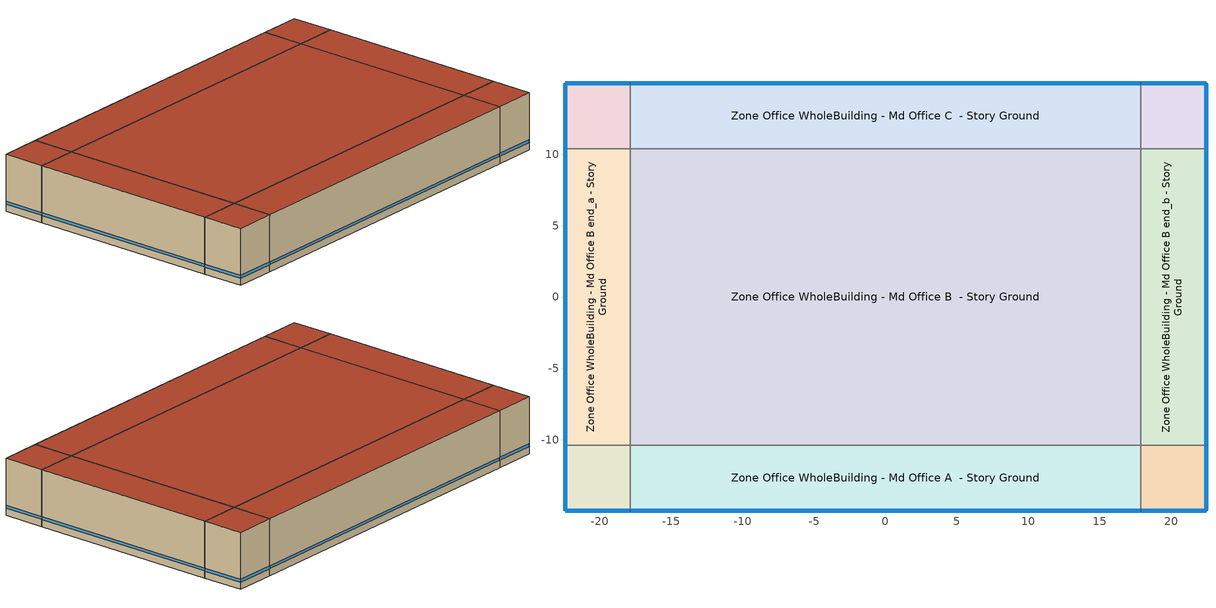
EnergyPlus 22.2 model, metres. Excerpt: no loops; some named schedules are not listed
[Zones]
Zone Office WholeBuilding - Md Office A  - Story Ground
 floor ground (Foundation F 093 Perim 3576 Area 16349): -17.88,-14.97 -17.88,-10.4 17.88,-10.4 17.88,-14.97 z0
 wall outside (Typical Insulated Exterior Mass Wall R-21.28): -17.88,-14.97 17.88,-14.97 z0:6.1
 wall to Zone Office WholeBuilding - Md Office A end_a - Story Ground (Typical Interior Wall): -17.88,-10.4 -17.88,-14.97 z0:6.1
 wall to Zone Office WholeBuilding - Md Office B  - Story Ground (Typical Interior Wall): 17.88,-10.4 -17.88,-10.4 z0:6.1
 wall to Zone Office WholeBuilding - Md Office A end_b - Story Ground (Typical Interior Wall): 17.88,-14.97 17.88,-10.4 z0:6.1
 window (U 0.52 SHGC 0.615 Simple Glazing Window U-0.52 SHGC 0.49): -17.85,-14.97 17.85,-14.97 z0.76:1.07
 roof outside (Typical IEAD Roof R-32.26): 17.88,-14.97 17.88,-10.4 -17.88,-10.4 -17.88,-14.97 z6.1
Zone Office WholeBuilding - Md Office A end_a - Story Ground
 floor ground (Foundation F 093 Perim 914 Area 209): -22.45,-14.97 -22.45,-10.4 -17.88,-10.4 -17.88,-14.97 z0
 wall outside (Typical Insulated Exterior Mass Wall R-21.28): -22.45,-10.4 -22.45,-14.97 -17.88,-14.97 z0:6.1
 wall to Zone Office WholeBuilding - Md Office B end_a - Story Ground (Typical Interior Wall): -17.88,-10.4 -22.45,-10.4 z0:6.1
 window (U 0.52 SHGC 0.615 Simple Glazing Window U-0.52 SHGC 0.49): -22.45,-10.42 -22.45,-14.94 / -22.43,-14.97 -17.9,-14.97 z0.76:1.07
 roof outside (Typical IEAD Roof R-32.26): -17.88,-14.97 -17.88,-10.4 -22.45,-10.4 -22.45,-14.97 z6.1
Zone Office WholeBuilding - Md Office A end_b - Story Ground
 floor ground (Foundation F 093 Perim 914 Area 209): 17.88,-14.97 17.88,-10.4 22.45,-10.4 22.45,-14.97 z0
 wall outside (Typical Insulated Exterior Mass Wall R-21.28): 17.88,-14.97 22.45,-14.97 22.45,-10.4 z0:6.1
 wall to Zone Office WholeBuilding - Md Office B end_b - Story Ground (Typical Interior Wall): 22.45,-10.4 17.88,-10.4 z0:6.1
 window (U 0.52 SHGC 0.615 Simple Glazing Window U-0.52 SHGC 0.49): 22.45,-14.94 22.45,-10.42 / 17.9,-14.97 22.43,-14.97 z0.76:1.07
 roof outside (Typical IEAD Roof R-32.26): 22.45,-14.97 22.45,-10.4 17.88,-10.4 17.88,-14.97 z6.1
Zone Office WholeBuilding - Md Office B  - Story Ground
 floor ground (Foundation F 093 Perim 0 Area 74343): -17.88,-10.4 -17.88,10.4 17.88,10.4 17.88,-10.4 z0
 wall to Zone Office WholeBuilding - Md Office B end_a - Story Ground (Typical Interior Wall): -17.88,10.4 -17.88,-10.4 z0:6.1
 wall to Zone Office WholeBuilding - Md Office C  - Story Ground (Typical Interior Wall): 17.88,10.4 -17.88,10.4 z0:6.1
 wall to Zone Office WholeBuilding - Md Office B end_b - Story Ground (Typical Interior Wall): 17.88,-10.4 17.88,10.4 z0:6.1
 roof outside (Typical IEAD Roof R-32.26): 17.88,-10.4 17.88,10.4 -17.88,10.4 -17.88,-10.4 z6.1
Zone Office WholeBuilding - Md Office B end_a - Story Ground
 floor ground (Foundation F 093 Perim 2079 Area 9505): -22.45,-10.4 -22.45,10.4 -17.88,10.4 -17.88,-10.4 z0
 wall outside (Typical Insulated Exterior Mass Wall R-21.28): -22.45,10.4 -22.45,-10.4 z0:6.1
 wall to Zone Office WholeBuilding - Md Office C end_a - Story Ground (Typical Interior Wall): -17.88,10.4 -22.45,10.4 z0:6.1
 window (U 0.52 SHGC 0.615 Simple Glazing Window U-0.52 SHGC 0.49): -22.45,10.37 -22.45,-10.37 z0.76:1.07
 roof outside (Typical IEAD Roof R-32.26): -17.88,-10.4 -17.88,10.4 -22.45,10.4 -22.45,-10.4 z6.1
Zone Office WholeBuilding - Md Office B end_b - Story Ground
 floor ground (Foundation F 093 Perim 2079 Area 9505): 17.88,-10.4 17.88,10.4 22.45,10.4 22.45,-10.4 z0
 wall outside (Typical Insulated Exterior Mass Wall R-21.28): 22.45,-10.4 22.45,10.4 z0:6.1
 wall to Zone Office WholeBuilding - Md Office C end_b - Story Ground (Typical Interior Wall): 22.45,10.4 17.88,10.4 z0:6.1
 window (U 0.52 SHGC 0.615 Simple Glazing Window U-0.52 SHGC 0.49): 22.45,-10.37 22.45,10.37 z0.76:1.07
 roof outside (Typical IEAD Roof R-32.26): 22.45,-10.4 22.45,10.4 17.88,10.4 17.88,-10.4 z6.1
Zone Office WholeBuilding - Md Office C  - Story Ground
 floor ground (Foundation F 093 Perim 3576 Area 16349): -17.88,10.4 -17.88,14.97 17.88,14.97 17.88,10.4 z0
 wall outside (Typical Insulated Exterior Mass Wall R-21.28): 17.88,14.97 -17.88,14.97 z0:6.1
 wall to Zone Office WholeBuilding - Md Office C end_a - Story Ground (Typical Interior Wall): -17.88,14.97 -17.88,10.4 z0:6.1
 wall to Zone Office WholeBuilding - Md Office C end_b - Story Ground (Typical Interior Wall): 17.88,10.4 17.88,14.97 z0:6.1
 window (U 0.52 SHGC 0.615 Simple Glazing Window U-0.52 SHGC 0.49): 17.85,14.97 -17.85,14.97 z0.76:1.07
 roof outside (Typical IEAD Roof R-32.26): 17.88,10.4 17.88,14.97 -17.88,14.97 -17.88,10.4 z6.1
Zone Office WholeBuilding - Md Office C end_a - Story Ground
 floor ground (Foundation F 093 Perim 914 Area 209): -22.45,10.4 -22.45,14.97 -17.88,14.97 -17.88,10.4 z0
 wall outside (Typical Insulated Exterior Mass Wall R-21.28): -17.88,14.97 -22.45,14.97 -22.45,10.4 z0:6.1
 window (U 0.52 SHGC 0.615 Simple Glazing Window U-0.52 SHGC 0.49): -22.45,14.94 -22.45,10.42 / -17.9,14.97 -22.43,14.97 z0.76:1.07
 roof outside (Typical IEAD Roof R-32.26): -17.88,10.4 -17.88,14.97 -22.45,14.97 -22.45,10.4 z6.1
Zone Office WholeBuilding - Md Office C end_b - Story Ground
 floor ground (Foundation F 093 Perim 914 Area 209): 17.88,10.4 17.88,14.97 22.45,14.97 22.45,10.4 z0
 wall outside (Typical Insulated Exterior Mass Wall R-21.28): 22.45,10.4 22.45,14.97 17.88,14.97 z0:6.1
 window (U 0.52 SHGC 0.615 Simple Glazing Window U-0.52 SHGC 0.49): 22.43,14.97 17.9,14.97 / 22.45,10.42 22.45,14.94 z0.76:1.07
 roof outside (Typical IEAD Roof R-32.26): 22.45,10.4 22.45,14.97 17.88,14.97 17.88,10.4 z6.1
[Building]
DOE Ref 1980-2004|MediumOffice: North Axis {deg}=0; Terrain=City; Loads Convergence Tolerance Value {W}=0.04; Temperature Convergence Tolerance Value {deltaC}=0.2; Solar Distribution=FullInteriorAndExterior; Maximum Number of Warmup Days=25; Minimum Number of Warmup Days=6
[Site:Location]
Kodiak Airport: Latitude {deg}=57.75; Longitude {deg}=-152.5; Time Zone {hr}=-9; Elevation {m}=5
[Site:GroundTemperature:FCfactorMethod]
January Ground Temperature {C}=-3.1; February Ground Temperature {C}=-17.7; March Ground Temperature {C}=-19.3; April Ground Temperature {C}=-17.6; May Ground Temperature {C}=-15.4; June Ground Temperature {C}=-10.3; July Ground Temperature {C}=0.7; August Ground Temperature {C}=10.6; September Ground Temperature {C}=16; October Ground Temperature {C}=16.9; November Ground Temperature {C}=14.2; December Ground Temperature {C}=6.7
[Site:WaterMainsTemperature]
Calculation Method=Correlation; Annual Average Outdoor Air Temperature {C}=-1.525; Maximum Difference In Monthly Average Outdoor Air Temperatures {deltaC}=36.2
[SizingPeriod:DesignDay] Day of Month=21; Dry-Bulb Temperature Range Modifier Type=DefaultMultipliers; Humidity Condition Type=Wetbulb; Barometric Pressure {Pa}=100917; Rain Indicator=No; Snow Indicator=No; Daylight Saving Time Indicator=No; Begin Environment Reset Mode=FullResetAtBeginEnvironment
Name | Month | Day Type | Maximum Dry-Bulb Temperature {C} | Daily Dry-Bulb Temperature Range {deltaC} | Wetbulb or DewPoint at Maximum Dry-Bulb {C} | Wind Speed {m/s} | Wind Direction {deg} | Solar Model Indicator | ASHRAE Clear Sky Optical Depth for Beam Irradiance (taub) | ASHRAE Clear Sky Optical Depth for Diffuse Irradiance (taud) | Sky Clearness
Kodiak Ann Clg .4% Condns DB=>MWB | 8 | SummerDesignDay | 20.3 | 6.3 | 14.1 | 5 | 320 | ASHRAETau | 0.322 | 2.497
Kodiak Ann Clg .4% Condns WB=>MDB | 8 | SummerDesignDay | 18.9 | 6.3 | 15 | 5 | 320 | ASHRAETau | 0.322 | 2.497
Kodiak Ann Htg 99.6% Condns DB | 1 | WinterDesignDay | -12.8 | 0 | -12.8 | 5.6 | 290 | ASHRAEClearSky |  |  | 0
Kodiak April .4% Condns DB=>MCWB | 4 | SummerDesignDay | 12.9 | 5.4 | 7 | 5 | 320 | ASHRAETau | 0.323 | 2.439
[Material] Thermal Absorptance=0.9
Name | Roughness | Thickness {m} | Conductivity {W/m-K} | Density {kg/m3} | Specific Heat {J/kg-K} | Solar Absorptance | Visible Absorptance
1/2IN Gypsum | Smooth | 0.0127 | 0.16 | 784.9 | 830 | 0.4 | 0.4
1IN Stucco | Smooth | 0.0253 | 0.6918 | 1858 | 837 | 0.7 | 0.92
8IN CONCRETE HW RefBldg | Rough | 0.2032 | 1.311 | 2240 | 836.8 | 0.7 | 0.7
G01 13mm gypsum board | Smooth | 0.0127 | 0.16 | 800 | 1090 | 0.7 | 0.5
Metal Roof Surface | Smooth | 0.0008 | 45.28 | 7824 | 500 | 0.7 | 0.7
Roof Membrane | VeryRough | 0.0095 | 0.16 | 1121.29 | 1460 | 0.7 | 0.7
Std Wood 6inch 2 | MediumSmooth | 0.15 | 0.12 | 540 | 1210 | 0.7 | 0.7
[Material:NoMass] Roughness=Smooth; Thermal Absorptance=0.9; Solar Absorptance=0.7; Visible Absorptance=0.7
Name | Thermal Resistance {m2-K/W}
Typical Insulation R-18.89 | 3.32639
Typical Insulation R-31.14 | 5.48422
[WindowMaterial:SimpleGlazingSystem]
U 0.52 SHGC 0.615 Simple Glazing U-0.52 SHGC 0.49: U-Factor {W/m2-K}=2.9527; Solar Heat Gain Coefficient=0.49; Visible Transmittance=0.41
[Construction]
InteriorFurnishings 2: Std Wood 6inch 2
Typical IEAD Roof R-32.26: Roof Membrane, Typical Insulation R-31.14, Metal Roof Surface
Typical Insulated Exterior Mass Wall R-21.28: 1IN Stucco, 8IN CONCRETE HW RefBldg, Typical Insulation R-18.89, 1/2IN Gypsum
Typical Interior Wall: G01 13mm gypsum board, G01 13mm gypsum board
U 0.52 SHGC 0.615 Simple Glazing Window U-0.52 SHGC 0.49: U 0.52 SHGC 0.615 Simple Glazing U-0.52 SHGC 0.49
[Construction:FfactorGroundFloor] F-Factor {W/m-K}=0.934597
Name | Area {m2} | PerimeterExposed {m}
Foundation F 093 Perim 0 Area 74343 | 743.429 | 0
Foundation F 093 Perim 2079 Area 9505 | 95.0547 | 20.7906
Foundation F 093 Perim 3576 Area 16349 | 163.485 | 35.7579
Foundation F 093 Perim 914 Area 209 | 20.9032 | 9.144
[Zone] Multiplier=1; Part of Total Floor Area=Yes
Zone Office WholeBuilding - Md Office A  - Story Ground; Zone Office WholeBuilding - Md Office A end_a - Story Ground; Zone Office WholeBuilding - Md Office A end_b - Story Ground; Zone Office WholeBuilding - Md Office B  - Story Ground; Zone Office WholeBuilding - Md Office B end_a - Story Ground; Zone Office WholeBuilding - Md Office B end_b - Story Ground; Zone Office WholeBuilding - Md Office C  - Story Ground; Zone Office WholeBuilding - Md Office C end_a - Story Ground; Zone Office WholeBuilding - Md Office C end_b - Story Ground
[Space] Space Type=Office WholeBuilding - Md Office - DOE Ref 1980-2004
Name | Zone
Office WholeBuilding - Md Office A  - Story Ground | Zone Office WholeBuilding - Md Office A  - Story Ground
Office WholeBuilding - Md Office A end_a - Story Ground | Zone Office WholeBuilding - Md Office A end_a - Story Ground
Office WholeBuilding - Md Office A end_b - Story Ground | Zone Office WholeBuilding - Md Office A end_b - Story Ground
Office WholeBuilding - Md Office B  - Story Ground | Zone Office WholeBuilding - Md Office B  - Story Ground
Office WholeBuilding - Md Office B end_a - Story Ground | Zone Office WholeBuilding - Md Office B end_a - Story Ground
Office WholeBuilding - Md Office B end_b - Story Ground | Zone Office WholeBuilding - Md Office B end_b - Story Ground
Office WholeBuilding - Md Office C  - Story Ground | Zone Office WholeBuilding - Md Office C  - Story Ground
Office WholeBuilding - Md Office C end_a - Story Ground | Zone Office WholeBuilding - Md Office C end_a - Story Ground
Office WholeBuilding - Md Office C end_b - Story Ground | Zone Office WholeBuilding - Md Office C end_b - Story Ground
[SpaceList]
Office WholeBuilding - Md Office - DOE Ref 1980-2004: Office WholeBuilding - Md Office A end_a - Story Ground, Office WholeBuilding - Md Office B end_a - Story Ground, Office WholeBuilding - Md Office C end_a - Story Ground, Office WholeBuilding - Md Office A  - Story Ground, Office WholeBuilding - Md Office B  - Story Ground, Office WholeBuilding - Md Office A end_b - Story Ground, Office WholeBuilding - Md Office B end_b - Story Ground, Office WholeBuilding - Md Office C  - Story Ground, Office WholeBuilding - Md Office C end_b - Story Ground
[Lights]
Office WholeBuilding - Md Office Lights: Zone or ZoneList or Space or SpaceList=Office WholeBuilding - Md Office - DOE Ref 1980-2004; Schedule=Office Bldg Light; Design Level Calculation Method=Watts/Area; Watts per Zone Floor Area {W/m2}=10; Return Air Fraction=0.4; Fraction Radiant=0.4; Fraction Visible=0.2; Fraction Replaceable=0
[People]
Office WholeBuilding - Md Office People: Zone or ZoneList or Space or SpaceList=Office WholeBuilding - Md Office - DOE Ref 1980-2004; Number of People Schedule=Medium Office Bldg Occ; Number of People Calculation Method=People; Number of People=13; Fraction Radiant=0.3; Activity Level Schedule=Medium Office Activity; Enable ASHRAE 55 Comfort Warnings=Yes; Work Efficiency Schedule=Work Efficiency Schedule; Clothing Insulation Schedule=Clothing Schedule; Air Velocity Schedule=Air Velocity Schedule; Thermal Comfort Model 1 Type=Fanger; Thermal Comfort Model 2 Type=AdaptiveASH55
[ElectricEquipment] Zone or ZoneList or Space or SpaceList=Office WholeBuilding - Md Office - DOE Ref 1980-2004; Schedule=Medium Office Bldg Equip; Design Level Calculation Method=Watts/Area
Name | Watts per Zone Floor Area {W/m2} | Fraction Lost | Fraction Latent | Fraction Radiant
Electric Equipment 1 | 50 | 0.95
Office WholeBuilding - Md Office Elec Equip | 10.7639 | 0 | 0 | 0.5
[InternalMass] Construction=InteriorFurnishings 2
Name | Zone or ZoneList | Space or SpaceList | Surface Area {m2}
Office WholeBuilding - Md Office A  - Story Ground Mass | Zone Office WholeBuilding - Md Office A  - Story Ground | Office WholeBuilding - Md Office A  - Story Ground | 326.97
Office WholeBuilding - Md Office A end_a - Story Ground Mass | Zone Office WholeBuilding - Md Office A end_a - Story Ground | Office WholeBuilding - Md Office A end_a - Story Ground | 41.8064
Office WholeBuilding - Md Office A end_b - Story Ground Mass | Zone Office WholeBuilding - Md Office A end_b - Story Ground | Office WholeBuilding - Md Office A end_b - Story Ground | 41.8064
Office WholeBuilding - Md Office B  - Story Ground Mass | Zone Office WholeBuilding - Md Office B  - Story Ground | Office WholeBuilding - Md Office B  - Story Ground | 1486.86
Office WholeBuilding - Md Office B end_a - Story Ground Mass | Zone Office WholeBuilding - Md Office B end_a - Story Ground | Office WholeBuilding - Md Office B end_a - Story Ground | 190.109
Office WholeBuilding - Md Office B end_b - Story Ground Mass | Zone Office WholeBuilding - Md Office B end_b - Story Ground | Office WholeBuilding - Md Office B end_b - Story Ground | 190.109
Office WholeBuilding - Md Office C  - Story Ground Mass | Zone Office WholeBuilding - Md Office C  - Story Ground | Office WholeBuilding - Md Office C  - Story Ground | 326.97
Office WholeBuilding - Md Office C end_a - Story Ground Mass | Zone Office WholeBuilding - Md Office C end_a - Story Ground | Office WholeBuilding - Md Office C end_a - Story Ground | 41.8064
Office WholeBuilding - Md Office C end_b - Story Ground Mass | Zone Office WholeBuilding - Md Office C end_b - Story Ground | Office WholeBuilding - Md Office C end_b - Story Ground | 41.8064
[ZoneInfiltration:DesignFlowRate] Schedule=Always On Discrete; Design Flow Rate Calculation Method=Flow/ExteriorArea; Constant Term Coefficient=1; Temperature Term Coefficient=0; Velocity Term Coefficient=0; Velocity Squared Term Coefficient=0
Name | Zone or ZoneList or Space or SpaceList | Flow Rate per Exterior Surface Area {m3/s-m2}
Office WholeBuilding - Md Office A  - Story Ground Infiltration | Office WholeBuilding - Md Office A  - Story Ground | 0.000585847
Office WholeBuilding - Md Office A end_a - Story Ground Infiltration | Office WholeBuilding - Md Office A end_a - Story Ground | 0.000745623
Office WholeBuilding - Md Office A end_b - Story Ground Infiltration | Office WholeBuilding - Md Office A end_b - Story Ground | 0.000745623
Office WholeBuilding - Md Office B end_a - Story Ground Infiltration | Office WholeBuilding - Md Office B end_a - Story Ground | 0.000585847
Office WholeBuilding - Md Office B end_b - Story Ground Infiltration | Office WholeBuilding - Md Office B end_b - Story Ground | 0.000585847
Office WholeBuilding - Md Office C  - Story Ground Infiltration | Office WholeBuilding - Md Office C  - Story Ground | 0.000585847
Office WholeBuilding - Md Office C end_a - Story Ground Infiltration | Office WholeBuilding - Md Office C end_a - Story Ground | 0.000745623
Office WholeBuilding - Md Office C end_b - Story Ground Infiltration | Office WholeBuilding - Md Office C end_b - Story Ground | 0.000745623
[AvailabilityManager:NightCycle] Applicability Schedule=Always On Discrete; Control Type=CycleOnAny; Thermostat Tolerance {deltaC}=1; Cycling Run Time Control Type=FixedRunTime; Cycling Run Time {s}=1800
Name | Fan Schedule
Availability Manager Night Cycle 6 | Zone Office WholeBuilding - Md Office A  - Story Ground PSZ-AC Occ Sch
Availability Manager Night Cycle 7 | Zone Office WholeBuilding - Md Office A end_a - Story Ground PSZ-AC Occ Sch
Availability Manager Night Cycle 8 | Zone Office WholeBuilding - Md Office A end_b - Story Ground PSZ-AC Occ Sch
Availability Manager Night Cycle 9 | Zone Office WholeBuilding - Md Office B  - Story Ground PSZ-AC Occ Sch
Availability Manager Night Cycle 10 | Zone Office WholeBuilding - Md Office B end_a - Story Ground PSZ-AC Occ Sch
Availability Manager Night Cycle 11 | Zone Office WholeBuilding - Md Office B end_b - Story Ground PSZ-AC Occ Sch
Availability Manager Night Cycle 12 | Zone Office WholeBuilding - Md Office C  - Story Ground PSZ-AC Occ Sch
Availability Manager Night Cycle 13 | Zone Office WholeBuilding - Md Office C end_a - Story Ground PSZ-AC Occ Sch
Availability Manager Night Cycle 14 | Zone Office WholeBuilding - Md Office C end_b - Story Ground PSZ-AC Occ Sch
[AvailabilityManager:Scheduled] Schedule=Always On Discrete
Zone Office WholeBuilding - Md Office A  - Story Ground PSZ-AC OA System Availability Manager; Zone Office WholeBuilding - Md Office A end_a - Story Ground PSZ-AC OA System Availability Manager; Zone Office WholeBuilding - Md Office A end_b - Story Ground PSZ-AC OA System Availability Manager; Zone Office WholeBuilding - Md Office B  - Story Ground PSZ-AC OA System Availability Manager; Zone Office WholeBuilding - Md Office B end_a - Story Ground PSZ-AC OA System Availability Manager; Zone Office WholeBuilding - Md Office B end_b - Story Ground PSZ-AC OA System Availability Manager; Zone Office WholeBuilding - Md Office C  - Story Ground PSZ-AC OA System Availability Manager; Zone Office WholeBuilding - Md Office C end_a - Story Ground PSZ-AC OA System Availability Manager; Zone Office WholeBuilding - Md Office C end_b - Story Ground PSZ-AC OA System Availability Manager
[Exterior:Lights] Control Option=AstronomicalClock
Name | Schedule | Design Level {W}
NonDimming Exterior Lights Def | OfficeSmall Exterior_lighting_schedule_a | 50.7
Occ Sensing Exterior Lights Def | OfficeSmall Exterior_lighting_schedule_b | 861.3
[Schedule:Day:Interval]
Office Bldg Light Sun Day: Average, 24:00, 0.05
Schedule Day 1: No, 06:00, 0.103679, 07:00, 0.301236, 09:00, 0.732933, 11:00, 0.831711, 16:00, 0.919514, 19:00, 0.380502, 20:00, 0.286602, 24:00, 0.0963624
Schedule Day 19: No, 01:00, 0.103679, 02:00, 0.103679, 03:00, 0.103679, 04:00, 0.103679, 05:00, 0.103679, 06:00, 0, 07:00, 0, 08:00, 0, 09:00, 0, 10:00, 0.831711, 11:00, 0.831711, 12:00, 0.919514, 13:00, 0.919514, 14:00, 0.919514, 15:00, 0.919514, 16:00, 0.919514, 17:00, 0.380502, 18:00, 0.380502, 19:00, 0.380502, 20:00, 0.286602, 21:00, 0.0963624, 22:00, 0.0963624, 23:00, 0.0963624, 24:00, 0.0963624
Office Bldg Light Default: Average, 00:10, 0.7, 00:20, 0.8, 00:30, 0.9, 00:40, 0.266667, 00:50, 0.233333, 01:00, 0.2, 01:30, 0.2, 01:40, 0.1875, 01:50, 0.175, 02:00, 0.1625, 02:10, 0.15, 02:20, 0.1375, 02:30, 0.125, 02:40, 0.1125, 02:50, 0.1, 03:00, 0.0875, 03:10, 0.075, 03:20, 0.0625, 03:30, 0.05, 20:00, 0.05, 20:10, 0.0541667, 20:20, 0.0583333, 20:30, 0.0625, 20:40, 0.0666667, 20:50, 0.0708333, 21:00, 0.075, 21:10, 0.0791667, 21:20, 0.0833333, 21:30, 0.0875, 21:40, 0.0916667, 21:50, 0.0958333, 22:00, 0.1, 22:10, 0.166667, 22:20, 0.233333, 22:30, 0.3, 23:30, 0.3, 23:40, 0.4, 23:50, 0.5, 24:00, 0.6
Office Bldg Light Summer Design Day; Clothing Schedule Default Winter Clothes; Medium Office Bldg Equip Summer Design Day: No, 24:00, 1
Office Bldg Light Winter Design Day; Medium Office Bldg Occ Winter Design Day; Work Efficiency Schedule Default; Medium Office Bldg Equip Winter Design Day: No, 24:00, 0
Medium Office Bldg Occ Sat Day: Average, 05:00, 0, 05:10, 0.00833333, 05:20, 0.0166667, 05:30, 0.025, 05:40, 0.0333333, 05:50, 0.0416667, 06:00, 0.05, 06:10, 0.0583333, 06:20, 0.0666667, 06:30, 0.075, 06:40, 0.0833333, 06:50, 0.0916667, 07:00, 0.1, 07:10, 0.133333, 07:20, 0.166667, 07:30, 0.2, 07:40, 0.233333, 07:50, 0.266667, 08:00, 0.3, 08:10, 0.333333, 08:20, 0.366667, 08:30, 0.4, 08:39, 0.433333, 08:49, 0.466667, 08:59, 0.5, 09:00, 0.5, 11:00, 0.960977, 12:30, 0.95366, 12:39, 0.477778, 12:49, 0.455556, 13:09, 0.411111, 13:19, 0.388889, 13:29, 0.366667, 13:39, 0.344444, 13:49, 0.322222, 13:59, 0.3, 14:00, 0.144444, 14:09, 0.277778, 14:19, 0.255556, 14:29, 0.233333, 14:39, 0.211111, 14:49, 0.188889, 14:59, 0.166667, 15:19, 0.122222, 15:29, 0.1, 15:30, 0.1, 15:39, 0.0944444, 15:49, 0.0888889, 15:59, 0.0833333, 16:09, 0.0777778, 16:19, 0.0722222, 16:30, 0.0666667, 16:40, 0.0611111, 16:50, 0.0555556, 17:00, 0.05, 17:10, 0.0378272, 17:20, 0.0388889, 17:30, 0.0333333, 17:40, 0.0280713, 17:50, 0.0222222, 18:00, 0.0166667, 18:10, 0.0111111, 18:20, 0.00555556, 18:30, 0, 24:00, 0
Medium Office Bldg Occ Default: Average, 00:30, 0.95, 00:45, 0.95, 00:55, 0.2, 01:00, 0.1, 01:10, 0.0958333, 01:20, 0.0916667, 01:30, 0.0875, 01:40, 0.0833333, 01:50, 0.0791667, 02:00, 0.075, 02:10, 0.0708333, 02:20, 0.0666667, 02:30, 0.0625, 02:40, 0.0583333, 02:50, 0.0541667, 03:00, 0.05, 03:10, 0.0458333, 03:20, 0.0416667, 03:30, 0.0375, 03:40, 0.0333333, 03:50, 0.0291667, 04:00, 0.025, 04:10, 0.0208333, 04:20, 0.0166667, 04:30, 0.0125, 04:40, 0.00833333, 04:50, 0.00416667, 05:00, 0, 05:10, 0.00707071, 05:20, 0.0141414, 05:30, 0.0212121, 05:40, 0.0282828, 05:50, 0.0353535, 06:00, 0.0424242, 06:10, 0.0494949, 06:20, 0.0565657, 06:30, 0.0636364, 06:40, 0.0707071, 06:50, 0.0777778, 07:00, 0.0848485, 07:10, 0.0919192, 07:20, 0.0989899, 07:30, 0.106061, 07:40, 0.113131, 07:50, 0.120202, 08:00, 0.127273, 08:10, 0.134343, 08:20, 0.141414, 08:30, 0.148485, 08:40, 0.155556, 08:50, 0.162626, 09:00, 0.169697, 09:10, 0.176768, 09:20, 0.183838, 09:30, 0.190909, 09:39, 0.19798, 09:49, 0.205051, 09:59, 0.212121, 10:09, 0.219192, 10:19, 0.226263, 10:29, 0.233333, 10:39, 0.240404, 10:49, 0.247475, 10:59, 0.254545, 11:09, 0.261616, 11:19, 0.268687, 11:29, 0.275758, 11:39, 0.282828, 11:49, 0.289899, 11:59, 0.29697, 12:09, 0.30404, 12:19, 0.311111, 12:29, 0.318182, 12:39, 0.325253, 12:49, 0.332323, 12:59, 0.339394, 13:09, 0.346465, 13:19, 0.353535, 13:29, 0.360606, 13:39, 0.367677, 13:49, 0.374747, 13:59, 0.381818, 14:09, 0.388889, 14:19, 0.39596, 14:29, 0.40303, 14:39, 0.410101, 14:49, 0.417172, 14:59, 0.424242, 15:09, 0.431313, 15:19, 0.438384, 15:29, 0.445455, 15:39, 0.452525, 15:49, 0.459596, 15:59, 0.466667, 16:09, 0.473737, 16:19, 0.480808, 16:29, 0.487879, 16:39, 0.494949, 16:49, 0.50202, 16:59, 0.509091, 17:09, 0.516162, 17:19, 0.523232, 17:29, 0.530303, 17:39, 0.537374, 17:49, 0.544444, 17:59, 0.551515, 18:09, 0.558586, 18:19, 0.565657, 18:29, 0.572727, 18:39, 0.579798, 18:49, 0.586869, 18:59, 0.593939, 19:09, 0.60101, 19:19, 0.608081, 19:29, 0.615152, 19:39, 0.622222, 19:49, 0.629293, 19:59, 0.636364, 20:09, 0.643434, 20:19, 0.650505, 20:29, 0.657576, 20:39, 0.664646, 20:49, 0.671717, 20:59, 0.678788, 21:09, 0.685859, 21:19, 0.692929, 21:29, 0.7, 21:30, 0.7, 21:40, 0.65, 21:50, 0.6, 22:00, 0.55, 22:10, 0.5, 22:20, 0.45, 22:30, 0.4, 22:40, 0.491667, 22:50, 0.583333, 23:00, 0.675, 23:10, 0.766667, 23:20, 0.858333, 23:30, 0.95, 24:00, 0.95
Medium Office Bldg Occ Summer Design Day: No, 06:00, 0, 22:00, 1, 24:00, 0.05
autogen Medium Office Activity 1_day_sch; Medium Office Activity Default; autogen Medium Office Activity 0_day_sch: Average, 24:00, 120
Medium Office Activity Summer Design Day; Medium Office Activity Winter Design Day: No, 24:00, 120
Schedule Day 26: No, 01:00, 0, 02:00, 0, 03:00, 0, 04:00, 0, 05:00, 0, 06:00, 0, 07:00, 0, 08:00, 0, 09:00, 0, 10:00, 0, 11:00, 0, 12:00, 0, 13:00, 0, 14:00, 0, 15:00, 0, 16:00, 0, 17:00, 0, 18:00, 0, 19:00, 0, 20:00, 0, 21:00, 0, 22:00, 0, 23:00, 0, 24:00, 0
Air Velocity Schedule Default: No, 24:00, 0.2
Medium Office Bldg Equip Sun Day: Average, 24:00, 0.959757
Schedule Day 18: No, 01:00, 0.0399908, 02:00, 0.0799806, 03:00, 0.11997, 04:00, 0.15996, 05:00, 0.19995, 06:00, 0, 07:00, 0, 08:00, 0, 09:00, 0, 10:00, 0.399899, 11:00, 0.439889, 12:00, 0.479879, 13:00, 0.519869, 14:00, 0.559859, 15:00, 0.599849, 16:00, 0.639838, 17:00, 0.679828, 18:00, 0.719818, 19:00, 0.759808, 20:00, 0.799798, 21:00, 0.839788, 22:00, 0.879777, 23:00, 0.919767, 24:00, 0.959757
Medium Office Bldg Equip Default: Average, 00:45, 0.9, 00:55, 0.533333, 01:00, 0.5, 01:10, 0.483333, 01:20, 0.566667, 01:30, 0.65, 01:40, 0.733333, 01:50, 0.816667, 02:00, 0.9, 02:10, 0.899145, 02:20, 0.898291, 02:30, 0.897436, 02:40, 0.896581, 02:50, 0.895726, 03:00, 0.894872, 03:10, 0.894017, 03:20, 0.893162, 03:30, 0.892308, 03:40, 0.891453, 03:50, 0.890598, 04:00, 0.889744, 04:10, 0.888889, 04:20, 0.888034, 04:30, 0.887179, 04:40, 0.886325, 04:50, 0.88547, 05:00, 0.884615, 05:10, 0.883761, 05:20, 0.882906, 05:30, 0.882051, 05:40, 0.881197, 05:50, 0.880342, 06:00, 0.879487, 06:10, 0.878632, 06:20, 0.877778, 06:30, 0.876923, 06:40, 0.876068, 06:50, 0.875214, 07:00, 0.874359, 07:10, 0.873504, 07:20, 0.87265, 07:30, 0.871795, 07:40, 0.87094, 07:50, 0.870085, 08:00, 0.869231, 08:10, 0.868376, 08:20, 0.867521, 08:30, 0.866667, 08:40, 0.865812, 08:50, 0.864957, 09:00, 0.864103, 09:10, 0.863248, 09:20, 0.862393, 09:30, 0.861538, 09:40, 0.860684, 09:50, 0.859829, 10:00, 0.858974, 10:10, 0.85812, 10:20, 0.857265, 10:30, 0.85641, 10:40, 0.855556, 10:50, 0.854701, 11:00, 0.853846, 11:09, 0.852991, 11:19, 0.852137, 11:29, 0.851282, 11:39, 0.850427, 11:49, 0.849573, 11:59, 0.848718, 12:09, 0.847863, 12:19, 0.847009, 12:29, 0.846154, 12:39, 0.845299, 12:49, 0.844444, 12:59, 0.84359, 13:09, 0.842735, 13:19, 0.84188, 13:29, 0.841026, 13:39, 0.840171, 13:49, 0.839316, 13:59, 0.838462, 14:09, 0.837607, 14:19, 0.836752, 14:29, 0.835897, 14:39, 0.835043, 14:49, 0.834188, 14:59, 0.833333, 15:09, 0.832479, 15:19, 0.831624, 15:29, 0.830769, 15:39, 0.829915, 15:49, 0.82906, 15:59, 0.828205, 16:09, 0.82735, 16:19, 0.826496, 16:29, 0.825641, 16:39, 0.824786, 16:49, 0.823932, 16:59, 0.823077, 17:09, 0.822222, 17:19, 0.821368, 17:29, 0.820513, 17:39, 0.819658, 17:49, 0.818803, 17:59, 0.817949, 18:09, 0.817094, 18:19, 0.816239, 18:29, 0.815385, 18:39, 0.81453, 18:49, 0.813675, 18:59, 0.812821, 19:09, 0.811966, 19:19, 0.811111, 19:29, 0.810256, 19:39, 0.809402, 19:49, 0.808547, 19:59, 0.807692, 20:09, 0.806838, 20:19, 0.805983, 20:29, 0.805128, 20:39, 0.804274, 20:49, 0.803419, 20:59, 0.802564, 21:09, 0.801709, 21:19, 0.800855, 21:29, 0.8, 21:30, 0.8, 21:40, 0.766667, 21:50, 0.733333, 22:00, 0.7, 22:10, 0.666667, 22:20, 0.633333, 22:30, 0.6, 22:40, 0.65, 22:50, 0.7, 23:00, 0.75, 23:10, 0.8, 23:20, 0.85, 23:30, 0.9, 24:00, 0.9
OfficeSmall Exterior_lighting_schedule_a Default; OfficeSmall Exterior_lighting_schedule_a Summer Design Day; OfficeSmall Exterior_lighting_schedule_a Winter Design Day: No, 06:00, 0, 24:00, 1
OfficeSmall Exterior_lighting_schedule_b Default; OfficeSmall Exterior_lighting_schedule_b Summer Design Day; OfficeSmall Exterior_lighting_schedule_b Winter Design Day: No, 06:00, 0.7, 24:00, 1
Schedule Day 22: No, 01:00, 0, 02:00, 0, 03:00, 0, 04:00, 0, 05:00, 0, 06:00, 0, 07:00, 0, 08:00, 0, 09:00, 0, 10:00, 1, 11:00, 1, 12:00, 1, 13:00, 1, 14:00, 1, 15:00, 1, 16:00, 1, 17:00, 1, 18:00, 1, 19:00, 1, 20:00, 1, 21:00, 1, 22:00, 1, 23:00, 1, 24:00, 1
Schedule Day 23: No, 01:00, 0.7, 02:00, 0.7, 03:00, 0.7, 04:00, 0.7, 05:00, 0.7, 06:00, 0, 07:00, 0, 08:00, 0, 09:00, 0, 10:00, 1, 11:00, 1, 12:00, 1, 13:00, 1, 14:00, 1, 15:00, 1, 16:00, 1, 17:00, 1, 18:00, 1, 19:00, 1, 20:00, 1, 21:00, 1, 22:00, 1, 23:00, 1, 24:00, 1
[Schedule:Week:Daily]
Office Bldg Light Week Rule - Jan1-Apr29; Office Bldg Light Week Rule - May7-Dec31: Office Bldg Light Sun Day, Schedule Day 1, Schedule Day 1, Schedule Day 1, Schedule Day 1, Schedule Day 1, Office Bldg Light Sun Day, Office Bldg Light Default, Office Bldg Light Summer Design Day, Office Bldg Light Winter Design Day, Office Bldg Light Default, Office Bldg Light Default
Office Bldg Light Week Rule - Apr30-May6: Office Bldg Light Sun Day, Schedule Day 1, Schedule Day 1, Schedule Day 1, Schedule Day 19, Schedule Day 1, Office Bldg Light Sun Day, Office Bldg Light Default, Office Bldg Light Summer Design Day, Office Bldg Light Winter Design Day, Office Bldg Light Default, Office Bldg Light Default
Medium Office Bldg Occ Week Rule - Jan1-Dec31: Medium Office Bldg Occ Sat Day, Medium Office Bldg Occ Sat Day, Medium Office Bldg Occ Sat Day, Medium Office Bldg Occ Sat Day, Medium Office Bldg Occ Sat Day, Medium Office Bldg Occ Sat Day, Medium Office Bldg Occ Sat Day, Medium Office Bldg Occ Default, Medium Office Bldg Occ Summer Design Day, Medium Office Bldg Occ Winter Design Day, Medium Office Bldg Occ Default, Medium Office Bldg Occ Default
Medium Office Activity Week Rule - Jan1-Dec31: autogen Medium Office Activity 1_day_sch, Medium Office Activity Default, Medium Office Activity Default, Medium Office Activity Default, Medium Office Activity Default, Medium Office Activity Default, autogen Medium Office Activity 0_day_sch, Medium Office Activity Default, Medium Office Activity Summer Design Day, Medium Office Activity Winter Design Day, Medium Office Activity Default, Medium Office Activity Default
Work Efficiency Schedule Week Rule - Jan1-Apr29; Work Efficiency Schedule Week Rule - May7-Dec31: Work Efficiency Schedule Default, Work Efficiency Schedule Default, Work Efficiency Schedule Default, Work Efficiency Schedule Default, Work Efficiency Schedule Default, Work Efficiency Schedule Default, Work Efficiency Schedule Default, Work Efficiency Schedule Default, Work Efficiency Schedule Default, Work Efficiency Schedule Default, Work Efficiency Schedule Default, Work Efficiency Schedule Default
Work Efficiency Schedule Week Rule - Apr30-May6: Work Efficiency Schedule Default, Work Efficiency Schedule Default, Work Efficiency Schedule Default, Work Efficiency Schedule Default, Schedule Day 26, Work Efficiency Schedule Default, Work Efficiency Schedule Default, Work Efficiency Schedule Default, Work Efficiency Schedule Default, Work Efficiency Schedule Default, Work Efficiency Schedule Default, Work Efficiency Schedule Default
Clothing Schedule Week Rule - Jan1-Dec31: Clothing Schedule Default Winter Clothes, Clothing Schedule Default Winter Clothes, Clothing Schedule Default Winter Clothes, Clothing Schedule Default Winter Clothes, Clothing Schedule Default Winter Clothes, Clothing Schedule Default Winter Clothes, Clothing Schedule Default Winter Clothes, Clothing Schedule Default Winter Clothes, Clothing Schedule Default Winter Clothes, Clothing Schedule Default Winter Clothes, Clothing Schedule Default Winter Clothes, Clothing Schedule Default Winter Clothes
Air Velocity Schedule Week Rule - Jan1-Dec31: Air Velocity Schedule Default, Air Velocity Schedule Default, Air Velocity Schedule Default, Air Velocity Schedule Default, Air Velocity Schedule Default, Air Velocity Schedule Default, Air Velocity Schedule Default, Air Velocity Schedule Default, Air Velocity Schedule Default, Air Velocity Schedule Default, Air Velocity Schedule Default, Air Velocity Schedule Default
Medium Office Bldg Equip Week Rule - Jan1-Apr29; Medium Office Bldg Equip Week Rule - May7-Dec31: Medium Office Bldg Equip Sun Day, Medium Office Bldg Equip Sun Day, Medium Office Bldg Equip Sun Day, Medium Office Bldg Equip Sun Day, Medium Office Bldg Equip Sun Day, Medium Office Bldg Equip Sun Day, Medium Office Bldg Equip Sun Day, Medium Office Bldg Equip Default, Medium Office Bldg Equip Summer Design Day, Medium Office Bldg Equip Winter Design Day, Medium Office Bldg Equip Default, Medium Office Bldg Equip Default
Medium Office Bldg Equip Week Rule - Apr30-May6: Medium Office Bldg Equip Sun Day, Medium Office Bldg Equip Sun Day, Medium Office Bldg Equip Sun Day, Medium Office Bldg Equip Sun Day, Schedule Day 18, Medium Office Bldg Equip Sun Day, Medium Office Bldg Equip Sun Day, Medium Office Bldg Equip Default, Medium Office Bldg Equip Summer Design Day, Medium Office Bldg Equip Winter Design Day, Medium Office Bldg Equip Default, Medium Office Bldg Equip Default
Zone Office WholeBuilding - Md Office B  - Story Ground PSZ-AC Occ Sch Week Rule - Jan1-Apr29; Zone Office WholeBuilding - Md Office B  - Story Ground PSZ-AC Occ Sch Week Rule - May7-Dec31: Zone Office WholeBuilding - Md Office B  - Story Ground PSZ-AC Occ Sch Sunday, Zone Office WholeBuilding - Md Office B  - Story Ground PSZ-AC Occ Sch Default, Zone Office WholeBuilding - Md Office B  - Story Ground PSZ-AC Occ Sch Default, Zone Office WholeBuilding - Md Office B  - Story Ground PSZ-AC Occ Sch Default, Zone Office WholeBuilding - Md Office B  - Story Ground PSZ-AC Occ Sch Default, Zone Office WholeBuilding - Md Office B  - Story Ground PSZ-AC Occ Sch Default, Zone Office WholeBuilding - Md Office B  - Story Ground PSZ-AC Occ Sch Saturday, Zone Office WholeBuilding - Md Office B  - Story Ground PSZ-AC Occ Sch Default, Zone Office WholeBuilding - Md Office B  - Story Ground PSZ-AC Occ Sch Summer Design Day, Zone Office WholeBuilding - Md Office B  - Story Ground PSZ-AC Occ Sch Winter Design Day, Zone Office WholeBuilding - Md Office B  - Story Ground PSZ-AC Occ Sch Default, Zone Office WholeBuilding - Md Office B  - Story Ground PSZ-AC Occ Sch Default
Zone Office WholeBuilding - Md Office B  - Story Ground PSZ-AC Occ Sch Week Rule - Apr30-May6: Zone Office WholeBuilding - Md Office B  - Story Ground PSZ-AC Occ Sch Sunday, Zone Office WholeBuilding - Md Office B  - Story Ground PSZ-AC Occ Sch Default, Zone Office WholeBuilding - Md Office B  - Story Ground PSZ-AC Occ Sch Default, Zone Office WholeBuilding - Md Office B  - Story Ground PSZ-AC Occ Sch Default, Schedule Day 20, Zone Office WholeBuilding - Md Office B  - Story Ground PSZ-AC Occ Sch Default, Zone Office WholeBuilding - Md Office B  - Story Ground PSZ-AC Occ Sch Saturday, Zone Office WholeBuilding - Md Office B  - Story Ground PSZ-AC Occ Sch Default, Zone Office WholeBuilding - Md Office B  - Story Ground PSZ-AC Occ Sch Summer Design Day, Zone Office WholeBuilding - Md Office B  - Story Ground PSZ-AC Occ Sch Winter Design Day, Zone Office WholeBuilding - Md Office B  - Story Ground PSZ-AC Occ Sch Default, Zone Office WholeBuilding - Md Office B  - Story Ground PSZ-AC Occ Sch Default
OfficeSmall Exterior_lighting_schedule_a Week Rule - Jan1-Apr29; OfficeSmall Exterior_lighting_schedule_a Week Rule - May7-Dec31: OfficeSmall Exterior_lighting_schedule_a Default, OfficeSmall Exterior_lighting_schedule_a Default, OfficeSmall Exterior_lighting_schedule_a Default, OfficeSmall Exterior_lighting_schedule_a Default, OfficeSmall Exterior_lighting_schedule_a Default, OfficeSmall Exterior_lighting_schedule_a Default, OfficeSmall Exterior_lighting_schedule_a Default, OfficeSmall Exterior_lighting_schedule_a Default, OfficeSmall Exterior_lighting_schedule_a Summer Design Day, OfficeSmall Exterior_lighting_schedule_a Winter Design Day, OfficeSmall Exterior_lighting_schedule_a Default, OfficeSmall Exterior_lighting_schedule_a Default
OfficeSmall Exterior_lighting_schedule_a Week Rule - Apr30-May6: OfficeSmall Exterior_lighting_schedule_a Default, OfficeSmall Exterior_lighting_schedule_a Default, OfficeSmall Exterior_lighting_schedule_a Default, OfficeSmall Exterior_lighting_schedule_a Default, Schedule Day 22, OfficeSmall Exterior_lighting_schedule_a Default, OfficeSmall Exterior_lighting_schedule_a Default, OfficeSmall Exterior_lighting_schedule_a Default, OfficeSmall Exterior_lighting_schedule_a Summer Design Day, OfficeSmall Exterior_lighting_schedule_a Winter Design Day, OfficeSmall Exterior_lighting_schedule_a Default, OfficeSmall Exterior_lighting_schedule_a Default
OfficeSmall Exterior_lighting_schedule_b Week Rule - Jan1-Apr29; OfficeSmall Exterior_lighting_schedule_b Week Rule - May7-Dec31: OfficeSmall Exterior_lighting_schedule_b Default, OfficeSmall Exterior_lighting_schedule_b Default, OfficeSmall Exterior_lighting_schedule_b Default, OfficeSmall Exterior_lighting_schedule_b Default, OfficeSmall Exterior_lighting_schedule_b Default, OfficeSmall Exterior_lighting_schedule_b Default, OfficeSmall Exterior_lighting_schedule_b Default, OfficeSmall Exterior_lighting_schedule_b Default, OfficeSmall Exterior_lighting_schedule_b Summer Design Day, OfficeSmall Exterior_lighting_schedule_b Winter Design Day, OfficeSmall Exterior_lighting_schedule_b Default, OfficeSmall Exterior_lighting_schedule_b Default
OfficeSmall Exterior_lighting_schedule_b Week Rule - Apr30-May6: OfficeSmall Exterior_lighting_schedule_b Default, OfficeSmall Exterior_lighting_schedule_b Default, OfficeSmall Exterior_lighting_schedule_b Default, OfficeSmall Exterior_lighting_schedule_b Default, Schedule Day 23, OfficeSmall Exterior_lighting_schedule_b Default, OfficeSmall Exterior_lighting_schedule_b Default, OfficeSmall Exterior_lighting_schedule_b Default, OfficeSmall Exterior_lighting_schedule_b Summer Design Day, OfficeSmall Exterior_lighting_schedule_b Winter Design Day, OfficeSmall Exterior_lighting_schedule_b Default, OfficeSmall Exterior_lighting_schedule_b Default
Zone Office WholeBuilding - Md Office A  - Story Ground PSZ-AC Occ Sch Week Rule - Jan1-Apr29; Zone Office WholeBuilding - Md Office A  - Story Ground PSZ-AC Occ Sch Week Rule - May7-Dec31: Zone Office WholeBuilding - Md Office A  - Story Ground PSZ-AC Occ Sch Sunday, Zone Office WholeBuilding - Md Office A  - Story Ground PSZ-AC Occ Sch Default, Zone Office WholeBuilding - Md Office A  - Story Ground PSZ-AC Occ Sch Default, Zone Office WholeBuilding - Md Office A  - Story Ground PSZ-AC Occ Sch Default, Zone Office WholeBuilding - Md Office A  - Story Ground PSZ-AC Occ Sch Default, Zone Office WholeBuilding - Md Office A  - Story Ground PSZ-AC Occ Sch Default, Zone Office WholeBuilding - Md Office A  - Story Ground PSZ-AC Occ Sch Saturday, Zone Office WholeBuilding - Md Office A  - Story Ground PSZ-AC Occ Sch Default, Zone Office WholeBuilding - Md Office A  - Story Ground PSZ-AC Occ Sch Summer Design Day, Zone Office WholeBuilding - Md Office A  - Story Ground PSZ-AC Occ Sch Winter Design Day, Zone Office WholeBuilding - Md Office A  - Story Ground PSZ-AC Occ Sch Default, Zone Office WholeBuilding - Md Office A  - Story Ground PSZ-AC Occ Sch Default
Zone Office WholeBuilding - Md Office A  - Story Ground PSZ-AC Occ Sch Week Rule - Apr30-May6: Zone Office WholeBuilding - Md Office A  - Story Ground PSZ-AC Occ Sch Sunday, Zone Office WholeBuilding - Md Office A  - Story Ground PSZ-AC Occ Sch Default, Zone Office WholeBuilding - Md Office A  - Story Ground PSZ-AC Occ Sch Default, Zone Office WholeBuilding - Md Office A  - Story Ground PSZ-AC Occ Sch Default, Schedule Day 21, Zone Office WholeBuilding - Md Office A  - Story Ground PSZ-AC Occ Sch Default, Zone Office WholeBuilding - Md Office A  - Story Ground PSZ-AC Occ Sch Saturday, Zone Office WholeBuilding - Md Office A  - Story Ground PSZ-AC Occ Sch Default, Zone Office WholeBuilding - Md Office A  - Story Ground PSZ-AC Occ Sch Summer Design Day, Zone Office WholeBuilding - Md Office A  - Story Ground PSZ-AC Occ Sch Winter Design Day, Zone Office WholeBuilding - Md Office A  - Story Ground PSZ-AC Occ Sch Default, Zone Office WholeBuilding - Md Office A  - Story Ground PSZ-AC Occ Sch Default
Zone Office WholeBuilding - Md Office A end_a - Story Ground PSZ-AC Occ Sch Week Rule - Jan1-Apr29; Zone Office WholeBuilding - Md Office A end_a - Story Ground PSZ-AC Occ Sch Week Rule - May7-Dec31: Zone Office WholeBuilding - Md Office A end_a - Story Ground PSZ-AC Occ Sch Sunday, Zone Office WholeBuilding - Md Office A end_a - Story Ground PSZ-AC Occ Sch Default, Zone Office WholeBuilding - Md Office A end_a - Story Ground PSZ-AC Occ Sch Default, Zone Office WholeBuilding - Md Office A end_a - Story Ground PSZ-AC Occ Sch Default, Zone Office WholeBuilding - Md Office A end_a - Story Ground PSZ-AC Occ Sch Default, Zone Office WholeBuilding - Md Office A end_a - Story Ground PSZ-AC Occ Sch Default, Zone Office WholeBuilding - Md Office A end_a - Story Ground PSZ-AC Occ Sch Saturday, Zone Office WholeBuilding - Md Office A end_a - Story Ground PSZ-AC Occ Sch Default, Zone Office WholeBuilding - Md Office A end_a - Story Ground PSZ-AC Occ Sch Summer Design Day, Zone Office WholeBuilding - Md Office A end_a - Story Ground PSZ-AC Occ Sch Winter Design Day, Zone Office WholeBuilding - Md Office A end_a - Story Ground PSZ-AC Occ Sch Default, Zone Office WholeBuilding - Md Office A end_a - Story Ground PSZ-AC Occ Sch Default
Zone Office WholeBuilding - Md Office A end_a - Story Ground PSZ-AC Occ Sch Week Rule - Apr30-May6: Zone Office WholeBuilding - Md Office A end_a - Story Ground PSZ-AC Occ Sch Sunday, Zone Office WholeBuilding - Md Office A end_a - Story Ground PSZ-AC Occ Sch Default, Zone Office WholeBuilding - Md Office A end_a - Story Ground PSZ-AC Occ Sch Default, Zone Office WholeBuilding - Md Office A end_a - Story Ground PSZ-AC Occ Sch Default, Schedule Day 17, Zone Office WholeBuilding - Md Office A end_a - Story Ground PSZ-AC Occ Sch Default, Zone Office WholeBuilding - Md Office A end_a - Story Ground PSZ-AC Occ Sch Saturday, Zone Office WholeBuilding - Md Office A end_a - Story Ground PSZ-AC Occ Sch Default, Zone Office WholeBuilding - Md Office A end_a - Story Ground PSZ-AC Occ Sch Summer Design Day, Zone Office WholeBuilding - Md Office A end_a - Story Ground PSZ-AC Occ Sch Winter Design Day, Zone Office WholeBuilding - Md Office A end_a - Story Ground PSZ-AC Occ Sch Default, Zone Office WholeBuilding - Md Office A end_a - Story Ground PSZ-AC Occ Sch Default
Zone Office WholeBuilding - Md Office A end_b - Story Ground PSZ-AC Occ Sch Week Rule - Jan1-Apr29; Zone Office WholeBuilding - Md Office A end_b - Story Ground PSZ-AC Occ Sch Week Rule - May7-Dec31: Zone Office WholeBuilding - Md Office A end_b - Story Ground PSZ-AC Occ Sch Sunday, Zone Office WholeBuilding - Md Office A end_b - Story Ground PSZ-AC Occ Sch Default, Zone Office WholeBuilding - Md Office A end_b - Story Ground PSZ-AC Occ Sch Default, Zone Office WholeBuilding - Md Office A end_b - Story Ground PSZ-AC Occ Sch Default, Zone Office WholeBuilding - Md Office A end_b - Story Ground PSZ-AC Occ Sch Default, Zone Office WholeBuilding - Md Office A end_b - Story Ground PSZ-AC Occ Sch Default, Zone Office WholeBuilding - Md Office A end_b - Story Ground PSZ-AC Occ Sch Saturday, Zone Office WholeBuilding - Md Office A end_b - Story Ground PSZ-AC Occ Sch Default, Zone Office WholeBuilding - Md Office A end_b - Story Ground PSZ-AC Occ Sch Summer Design Day, Zone Office WholeBuilding - Md Office A end_b - Story Ground PSZ-AC Occ Sch Winter Design Day, Zone Office WholeBuilding - Md Office A end_b - Story Ground PSZ-AC Occ Sch Default, Zone Office WholeBuilding - Md Office A end_b - Story Ground PSZ-AC Occ Sch Default
Zone Office WholeBuilding - Md Office A end_b - Story Ground PSZ-AC Occ Sch Week Rule - Apr30-May6: Zone Office WholeBuilding - Md Office A end_b - Story Ground PSZ-AC Occ Sch Sunday, Zone Office WholeBuilding - Md Office A end_b - Story Ground PSZ-AC Occ Sch Default, Zone Office WholeBuilding - Md Office A end_b - Story Ground PSZ-AC Occ Sch Default, Zone Office WholeBuilding - Md Office A end_b - Story Ground PSZ-AC Occ Sch Default, Schedule Day 6, Zone Office WholeBuilding - Md Office A end_b - Story Ground PSZ-AC Occ Sch Default, Zone Office WholeBuilding - Md Office A end_b - Story Ground PSZ-AC Occ Sch Saturday, Zone Office WholeBuilding - Md Office A end_b - Story Ground PSZ-AC Occ Sch Default, Zone Office WholeBuilding - Md Office A end_b - Story Ground PSZ-AC Occ Sch Summer Design Day, Zone Office WholeBuilding - Md Office A end_b - Story Ground PSZ-AC Occ Sch Winter Design Day, Zone Office WholeBuilding - Md Office A end_b - Story Ground PSZ-AC Occ Sch Default, Zone Office WholeBuilding - Md Office A end_b - Story Ground PSZ-AC Occ Sch Default
Zone Office WholeBuilding - Md Office B end_a - Story Ground PSZ-AC Occ Sch Week Rule - Jan1-Apr29: Zone Office WholeBuilding - Md Office B end_a - Story Ground PSZ-AC Occ Sch Sunday, Zone Office WholeBuilding - Md Office B end_a - Story Ground PSZ-AC Occ Sch Default, Zone Office WholeBuilding - Md Office B end_a - Story Ground PSZ-AC Occ Sch Default, Zone Office WholeBuilding - Md Office B end_a - Story Ground PSZ-AC Occ Sch Default, Zone Office WholeBuilding - Md Office B end_a - Story Ground PSZ-AC Occ Sch Default, Zone Office WholeBuilding - Md Office B end_a - Story Ground PSZ-AC Occ Sch Default, Zone Office WholeBuilding - Md Office B end_a - Story Ground PSZ-AC Occ Sch Saturday, Zone Office WholeBuilding - Md Office B end_a - Story Ground PSZ-AC Occ Sch Default, Zone Office WholeBuilding - Md Office B end_a - Story Ground PSZ-AC Occ Sch Summer Design Day, Zone Office WholeBuilding - Md Office B end_a - Story Ground PSZ-AC Occ Sch Winter Design Day, Zone Office WholeBuilding - Md Office B end_a - Story Ground PSZ-AC Occ Sch Default, Zone Office WholeBuilding - Md Office B end_a - Story Ground PSZ-AC Occ Sch Default
[Schedule:Year]
Office Bldg Light: Office Bldg Light Week Rule - Jan1-Apr29, 1, 1, 4, 29, Office Bldg Light Week Rule - Apr30-May6, 4, 30, 5, 6, Office Bldg Light Week Rule - May7-Dec31, 5, 7, 12, 31
Medium Office Bldg Occ: Medium Office Bldg Occ Week Rule - Jan1-Dec31, 1, 1, 12, 31
Medium Office Activity: Medium Office Activity Week Rule - Jan1-Dec31, 1, 1, 12, 31
Work Efficiency Schedule: Work Efficiency Schedule Week Rule - Jan1-Apr29, 1, 1, 4, 29, Work Efficiency Schedule Week Rule - Apr30-May6, 4, 30, 5, 6, Work Efficiency Schedule Week Rule - May7-Dec31, 5, 7, 12, 31
Clothing Schedule: Clothing Schedule Week Rule - Jan1-Dec31, 1, 1, 12, 31
Air Velocity Schedule: Air Velocity Schedule Week Rule - Jan1-Dec31, 1, 1, 12, 31
Medium Office Bldg Equip: Medium Office Bldg Equip Week Rule - Jan1-Apr29, 1, 1, 4, 29, Medium Office Bldg Equip Week Rule - Apr30-May6, 4, 30, 5, 6, Medium Office Bldg Equip Week Rule - May7-Dec31, 5, 7, 12, 31
Zone Office WholeBuilding - Md Office B  - Story Ground PSZ-AC Occ Sch: Zone Office WholeBuilding - Md Office B  - Story Ground PSZ-AC Occ Sch Week Rule - Jan1-Apr29, 1, 1, 4, 29, Zone Office WholeBuilding - Md Office B  - Story Ground PSZ-AC Occ Sch Week Rule - Apr30-May6, 4, 30, 5, 6, Zone Office WholeBuilding - Md Office B  - Story Ground PSZ-AC Occ Sch Week Rule - May7-Dec31, 5, 7, 12, 31
OfficeSmall Exterior_lighting_schedule_a: OfficeSmall Exterior_lighting_schedule_a Week Rule - Jan1-Apr29, 1, 1, 4, 29, OfficeSmall Exterior_lighting_schedule_a Week Rule - Apr30-May6, 4, 30, 5, 6, OfficeSmall Exterior_lighting_schedule_a Week Rule - May7-Dec31, 5, 7, 12, 31
OfficeSmall Exterior_lighting_schedule_b: OfficeSmall Exterior_lighting_schedule_b Week Rule - Jan1-Apr29, 1, 1, 4, 29, OfficeSmall Exterior_lighting_schedule_b Week Rule - Apr30-May6, 4, 30, 5, 6, OfficeSmall Exterior_lighting_schedule_b Week Rule - May7-Dec31, 5, 7, 12, 31
Zone Office WholeBuilding - Md Office A  - Story Ground PSZ-AC Occ Sch: Zone Office WholeBuilding - Md Office A  - Story Ground PSZ-AC Occ Sch Week Rule - Jan1-Apr29, 1, 1, 4, 29, Zone Office WholeBuilding - Md Office A  - Story Ground PSZ-AC Occ Sch Week Rule - Apr30-May6, 4, 30, 5, 6, Zone Office WholeBuilding - Md Office A  - Story Ground PSZ-AC Occ Sch Week Rule - May7-Dec31, 5, 7, 12, 31
Zone Office WholeBuilding - Md Office A end_a - Story Ground PSZ-AC Occ Sch: Zone Office WholeBuilding - Md Office A end_a - Story Ground PSZ-AC Occ Sch Week Rule - Jan1-Apr29, 1, 1, 4, 29, Zone Office WholeBuilding - Md Office A end_a - Story Ground PSZ-AC Occ Sch Week Rule - Apr30-May6, 4, 30, 5, 6, Zone Office WholeBuilding - Md Office A end_a - Story Ground PSZ-AC Occ Sch Week Rule - May7-Dec31, 5, 7, 12, 31
Zone Office WholeBuilding - Md Office A end_b - Story Ground PSZ-AC Occ Sch: Zone Office WholeBuilding - Md Office A end_b - Story Ground PSZ-AC Occ Sch Week Rule - Jan1-Apr29, 1, 1, 4, 29, Zone Office WholeBuilding - Md Office A end_b - Story Ground PSZ-AC Occ Sch Week Rule - Apr30-May6, 4, 30, 5, 6, Zone Office WholeBuilding - Md Office A end_b - Story Ground PSZ-AC Occ Sch Week Rule - May7-Dec31, 5, 7, 12, 31
Zone Office WholeBuilding - Md Office B end_a - Story Ground PSZ-AC Occ Sch: Zone Office WholeBuilding - Md Office B end_a - Story Ground PSZ-AC Occ Sch Week Rule - Jan1-Apr29, 1, 1, 4, 29, Zone Office WholeBuilding - Md Office B end_a - Story Ground PSZ-AC Occ Sch Week Rule - Apr30-May6, 4, 30, 5, 6, Zone Office WholeBuilding - Md Office B end_a - Story Ground PSZ-AC Occ Sch Week Rule - May7-Dec31, 5, 7, 12, 31
Zone Office WholeBuilding - Md Office B end_b - Story Ground PSZ-AC Occ Sch: Zone Office WholeBuilding - Md Office B end_b - Story Ground PSZ-AC Occ Sch Week Rule - Jan1-Apr29, 1, 1, 4, 29, Zone Office WholeBuilding - Md Office B end_b - Story Ground PSZ-AC Occ Sch Week Rule - Apr30-May6, 4, 30, 5, 6, Zone Office WholeBuilding - Md Office B end_b - Story Ground PSZ-AC Occ Sch Week Rule - May7-Dec31, 5, 7, 12, 31
Zone Office WholeBuilding - Md Office C  - Story Ground PSZ-AC Occ Sch: Zone Office WholeBuilding - Md Office C  - Story Ground PSZ-AC Occ Sch Week Rule - Jan1-Apr29, 1, 1, 4, 29, Zone Office WholeBuilding - Md Office C  - Story Ground PSZ-AC Occ Sch Week Rule - Apr30-May6, 4, 30, 5, 6, Zone Office WholeBuilding - Md Office C  - Story Ground PSZ-AC Occ Sch Week Rule - May7-Dec31, 5, 7, 12, 31
Zone Office WholeBuilding - Md Office C end_a - Story Ground PSZ-AC Occ Sch: Zone Office WholeBuilding - Md Office C end_a - Story Ground PSZ-AC Occ Sch Week Rule - Jan1-Apr29, 1, 1, 4, 29, Zone Office WholeBuilding - Md Office C end_a - Story Ground PSZ-AC Occ Sch Week Rule - Apr30-May6, 4, 30, 5, 6, Zone Office WholeBuilding - Md Office C end_a - Story Ground PSZ-AC Occ Sch Week Rule - May7-Dec31, 5, 7, 12, 31
Zone Office WholeBuilding - Md Office C end_b - Story Ground PSZ-AC Occ Sch: Zone Office WholeBuilding - Md Office C end_b - Story Ground PSZ-AC Occ Sch Week Rule - Jan1-Apr29, 1, 1, 4, 29, Zone Office WholeBuilding - Md Office C end_b - Story Ground PSZ-AC Occ Sch Week Rule - Apr30-May6, 4, 30, 5, 6, Zone Office WholeBuilding - Md Office C end_b - Story Ground PSZ-AC Occ Sch Week Rule - May7-Dec31, 5, 7, 12, 31
[Schedule:Constant]
Always On Discrete: Hourly Value=1
